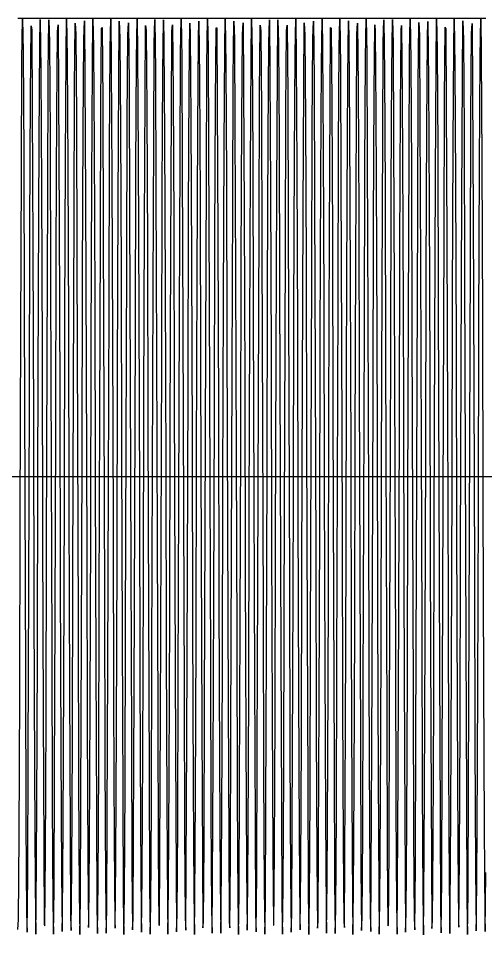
# Model space of a CAD drawing. Header units: metres. Extents: x 5 to 509, y -1 to 159.
# Drawn here: x 468.2 to 476.36, y 95 to 111 of the extents above; entities that cross this region are included whole.
import ezdxf

# ---------------------------------------------------------------- set-up
doc = ezdxf.new("R2010")
doc.units = ezdxf.units.M
doc.linetypes.add('DASHED', pattern=[0.6, 0.35, -0.25])
doc.layers.add('BASE', color=8, linetype='Continuous')
doc.layers.add('WAVE', color=7, linetype='Continuous')

msp = doc.modelspace()

# ---------------------------------------------------------------- linework, layer by layer
at = {"layer": 'BASE'}
msp.add_line((29, 103), (501, 103), dxfattribs=at)
at = {"layer": 'WAVE', "linetype": 'DASHED'}
msp.add_lwpolyline([(468.189, 111), (468.199, 111), (468.209, 111), (468.219, 111), (468.229, 111), (468.239, 111), (468.249, 111), (468.259, 111), (468.269, 111), (468.279, 111), (468.289, 111), (468.299, 111), (468.309, 111), (468.319, 111), (468.329, 111), (468.339, 111), (468.349, 111), (468.359, 111), (468.369, 111), (468.379, 111), (468.389, 111), (468.399, 111), (468.409, 111), (468.419, 111), (468.429, 111), (468.439, 111), (468.449, 111), (468.459, 111), (468.469, 111), (468.479, 111), (468.489, 111), (468.499, 111), (468.509, 111), (468.519, 111), (468.529, 111), (468.539, 111), (468.549, 111), (468.559, 111), (468.569, 111), (468.579, 111), (468.589, 111), (468.599, 111), (468.609, 111), (468.619, 111), (468.629, 111), (468.639, 111), (468.649, 111), (468.659, 111), (468.669, 111), (468.679, 111), (468.689, 111), (468.699, 111), (468.709, 111), (468.719, 111), (468.729, 111), (468.739, 111), (468.749, 111), (468.759, 111), (468.769, 111), (468.779, 111), (468.789, 111), (468.799, 111), (468.809, 111), (468.819, 111), (468.829, 111), (468.839, 111), (468.849, 111), (468.859, 111), (468.869, 111), (468.879, 111), (468.889, 111), (468.899, 111), (468.909, 111), (468.919, 111), (468.929, 111), (468.939, 111), (468.949, 111), (468.959, 111), (468.969, 111), (468.979, 111), (468.989, 111), (468.999, 111), (469.009, 111), (469.019, 111), (469.029, 111), (469.039, 111), (469.049, 111), (469.059, 111), (469.069, 111), (469.079, 111), (469.089, 111), (469.099, 111), (469.109, 111), (469.119, 111), (469.129, 111), (469.139, 111), (469.149, 111), (469.159, 111), (469.169, 111), (469.179, 111), (469.189, 111), (469.199, 111), (469.209, 111), (469.219, 111), (469.229, 111), (469.239, 111), (469.249, 111), (469.259, 111), (469.269, 111), (469.279, 111), (469.289, 111), (469.299, 111), (469.309, 111), (469.319, 111), (469.329, 111), (469.339, 111), (469.349, 111), (469.359, 111), (469.369, 111), (469.379, 111), (469.389, 111), (469.399, 111), (469.409, 111), (469.419, 111), (469.429, 111), (469.439, 111), (469.449, 111), (469.459, 111), (469.469, 111), (469.479, 111), (469.489, 111), (469.499, 111), (469.509, 111), (469.519, 111), (469.529, 111), (469.539, 111), (469.549, 111), (469.559, 111), (469.569, 111), (469.579, 111), (469.589, 111), (469.599, 111), (469.609, 111), (469.619, 111), (469.629, 111), (469.639, 111), (469.649, 111), (469.659, 111), (469.669, 111), (469.679, 111), (469.689, 111), (469.699, 111), (469.709, 111), (469.719, 111), (469.729, 111), (469.739, 111), (469.749, 111), (469.759, 111), (469.769, 111), (469.779, 111), (469.789, 111), (469.799, 111), (469.809, 111), (469.819, 111), (469.829, 111), (469.839, 111), (469.849, 111), (469.859, 111), (469.869, 111), (469.879, 111), (469.889, 111), (469.899, 111), (469.909, 111), (469.919, 111), (469.929, 111), (469.939, 111), (469.949, 111), (469.959, 111), (469.969, 111), (469.979, 111), (469.989, 111), (469.999, 111), (470.009, 111), (470.019, 111), (470.029, 111), (470.039, 111), (470.049, 111), (470.059, 111), (470.069, 111), (470.079, 111), (470.089, 111), (470.099, 111), (470.109, 111), (470.119, 111), (470.129, 111), (470.139, 111), (470.149, 111), (470.159, 111), (470.169, 111), (470.179, 111), (470.189, 111), (470.199, 111), (470.209, 111), (470.219, 111), (470.229, 111), (470.239, 111), (470.249, 111), (470.259, 111), (470.269, 111), (470.279, 111), (470.289, 111), (470.299, 111), (470.309, 111), (470.319, 111), (470.329, 111), (470.339, 111), (470.349, 111), (470.359, 111), (470.369, 111), (470.379, 111), (470.389, 111), (470.399, 111), (470.409, 111), (470.419, 111), (470.429, 111), (470.439, 111), (470.449, 111), (470.459, 111), (470.469, 111), (470.479, 111), (470.489, 111), (470.499, 111), (470.509, 111), (470.519, 111), (470.529, 111), (470.539, 111), (470.549, 111), (470.559, 111), (470.569, 111), (470.579, 111), (470.589, 111), (470.599, 111), (470.609, 111), (470.619, 111), (470.629, 111), (470.639, 111), (470.649, 111), (470.659, 111), (470.669, 111), (470.679, 111), (470.689, 111), (470.699, 111), (470.709, 111), (470.719, 111), (470.729, 111), (470.739, 111), (470.749, 111), (470.759, 111), (470.769, 111), (470.779, 111), (470.789, 111), (470.799, 111), (470.809, 111), (470.819, 111), (470.829, 111), (470.839, 111), (470.849, 111), (470.859, 111), (470.869, 111), (470.879, 111), (470.889, 111), (470.899, 111), (470.909, 111), (470.919, 111), (470.929, 111), (470.939, 111), (470.949, 111), (470.959, 111), (470.969, 111), (470.979, 111), (470.989, 111), (470.999, 111), (471.009, 111), (471.019, 111), (471.029, 111), (471.039, 111), (471.049, 111), (471.059, 111), (471.069, 111), (471.079, 111), (471.089, 111), (471.099, 111), (471.109, 111), (471.119, 111), (471.129, 111), (471.139, 111), (471.149, 111), (471.159, 111), (471.169, 111), (471.179, 111), (471.189, 111), (471.199, 111), (471.209, 111), (471.219, 111), (471.229, 111), (471.239, 111), (471.249, 111), (471.259, 111), (471.269, 111), (471.279, 111), (471.289, 111), (471.299, 111), (471.309, 111), (471.319, 111), (471.329, 111), (471.339, 111), (471.349, 111), (471.359, 111), (471.369, 111), (471.379, 111), (471.389, 111), (471.399, 111), (471.409, 111), (471.419, 111), (471.429, 111), (471.439, 111), (471.449, 111), (471.459, 111), (471.469, 111), (471.479, 111), (471.489, 111), (471.499, 111), (471.509, 111), (471.519, 111), (471.529, 111), (471.539, 111), (471.549, 111), (471.559, 111), (471.569, 111), (471.579, 111), (471.589, 111), (471.599, 111), (471.609, 111), (471.619, 111), (471.629, 111), (471.639, 111), (471.649, 111), (471.659, 111), (471.669, 111), (471.679, 111), (471.689, 111), (471.699, 111), (471.709, 111), (471.719, 111), (471.729, 111), (471.739, 111), (471.749, 111), (471.759, 111), (471.769, 111), (471.779, 111), (471.789, 111), (471.799, 111), (471.809, 111), (471.819, 111), (471.829, 111), (471.839, 111), (471.849, 111), (471.859, 111), (471.869, 111), (471.879, 111), (471.889, 111), (471.899, 111), (471.909, 111), (471.919, 111), (471.929, 111), (471.939, 111), (471.949, 111), (471.959, 111), (471.969, 111), (471.979, 111), (471.989, 111), (471.999, 111), (472.009, 111), (472.019, 111), (472.029, 111), (472.039, 111), (472.049, 111), (472.059, 111), (472.069, 111), (472.079, 111), (472.089, 111), (472.099, 111), (472.109, 111), (472.119, 111), (472.129, 111), (472.139, 111), (472.149, 111), (472.159, 111), (472.169, 111), (472.179, 111), (472.189, 111), (472.199, 111), (472.209, 111), (472.219, 111), (472.229, 111), (472.239, 111), (472.249, 111), (472.259, 111), (472.269, 111), (472.279, 111), (472.289, 111), (472.299, 111), (472.309, 111), (472.319, 111), (472.329, 111), (472.339, 111), (472.349, 111), (472.359, 111), (472.369, 111), (472.379, 111), (472.389, 111), (472.399, 111), (472.409, 111), (472.419, 111), (472.429, 111), (472.439, 111), (472.449, 111), (472.459, 111), (472.469, 111), (472.479, 111), (472.489, 111), (472.499, 111), (472.509, 111), (472.519, 111), (472.529, 111), (472.539, 111), (472.549, 111), (472.559, 111), (472.569, 111), (472.579, 111), (472.589, 111), (472.599, 111), (472.609, 111), (472.619, 111), (472.629, 111), (472.639, 111), (472.649, 111), (472.659, 111), (472.669, 111), (472.679, 111), (472.689, 111), (472.699, 111), (472.709, 111), (472.719, 111), (472.729, 111), (472.739, 111), (472.749, 111), (472.759, 111), (472.769, 111), (472.779, 111), (472.789, 111), (472.799, 111), (472.809, 111), (472.819, 111), (472.829, 111), (472.839, 111), (472.849, 111), (472.859, 111), (472.869, 111), (472.879, 111), (472.889, 111), (472.899, 111), (472.909, 111), (472.919, 111), (472.929, 111), (472.939, 111), (472.949, 111), (472.959, 111), (472.969, 111), (472.979, 111), (472.989, 111), (472.999, 111), (473.009, 111), (473.019, 111), (473.029, 111), (473.039, 111), (473.049, 111), (473.059, 111), (473.069, 111), (473.079, 111), (473.089, 111), (473.099, 111), (473.109, 111), (473.119, 111), (473.129, 111), (473.139, 111), (473.149, 111), (473.159, 111), (473.169, 111), (473.179, 111), (473.189, 111), (473.199, 111), (473.209, 111), (473.219, 111), (473.229, 111), (473.239, 111), (473.249, 111), (473.259, 111), (473.269, 111), (473.279, 111), (473.289, 111), (473.299, 111), (473.309, 111), (473.319, 111), (473.329, 111), (473.339, 111), (473.349, 111), (473.359, 111), (473.369, 111), (473.379, 111), (473.389, 111), (473.399, 111), (473.409, 111), (473.419, 111), (473.429, 111), (473.439, 111), (473.449, 111), (473.459, 111), (473.469, 111), (473.479, 111), (473.489, 111), (473.499, 111), (473.509, 111), (473.519, 111), (473.529, 111), (473.539, 111), (473.549, 111), (473.559, 111), (473.569, 111), (473.579, 111), (473.589, 111), (473.599, 111), (473.609, 111), (473.619, 111), (473.629, 111), (473.639, 111), (473.649, 111), (473.659, 111), (473.669, 111), (473.679, 111), (473.689, 111), (473.699, 111), (473.709, 111), (473.719, 111), (473.729, 111), (473.739, 111), (473.749, 111), (473.759, 111), (473.769, 111), (473.779, 111), (473.789, 111), (473.799, 111), (473.809, 111), (473.819, 111), (473.829, 111), (473.839, 111), (473.849, 111), (473.859, 111), (473.869, 111), (473.879, 111), (473.889, 111), (473.899, 111), (473.909, 111), (473.919, 111), (473.929, 111), (473.939, 111), (473.949, 111), (473.959, 111), (473.969, 111), (473.979, 111), (473.989, 111), (473.999, 111), (474.009, 111), (474.019, 111), (474.029, 111), (474.039, 111), (474.049, 111), (474.059, 111), (474.069, 111), (474.079, 111), (474.089, 111), (474.099, 111), (474.109, 111), (474.119, 111), (474.129, 111), (474.139, 111), (474.149, 111), (474.159, 111), (474.169, 111), (474.179, 111), (474.189, 111), (474.199, 111), (474.209, 111), (474.219, 111), (474.229, 111), (474.239, 111), (474.249, 111), (474.259, 111), (474.269, 111), (474.279, 111), (474.289, 111), (474.299, 111), (474.309, 111), (474.319, 111), (474.329, 111), (474.339, 111), (474.349, 111), (474.359, 111), (474.369, 111), (474.379, 111), (474.389, 111), (474.399, 111), (474.409, 111), (474.419, 111), (474.429, 111), (474.439, 111), (474.449, 111), (474.459, 111), (474.469, 111), (474.479, 111), (474.489, 111), (474.499, 111), (474.509, 111), (474.519, 111), (474.529, 111), (474.539, 111), (474.549, 111), (474.559, 111), (474.569, 111), (474.579, 111), (474.589, 111), (474.599, 111), (474.609, 111), (474.619, 111), (474.629, 111), (474.639, 111), (474.649, 111), (474.659, 111), (474.669, 111), (474.679, 111), (474.689, 111), (474.699, 111), (474.709, 111), (474.719, 111), (474.729, 111), (474.739, 111), (474.749, 111), (474.759, 111), (474.769, 111), (474.779, 111), (474.789, 111), (474.799, 111), (474.809, 111), (474.819, 111), (474.829, 111), (474.839, 111), (474.849, 111), (474.859, 111), (474.869, 111), (474.879, 111), (474.889, 111), (474.899, 111), (474.909, 111), (474.919, 111), (474.929, 111), (474.939, 111), (474.949, 111), (474.959, 111), (474.969, 111), (474.979, 111), (474.989, 111), (474.999, 111), (475.009, 111), (475.019, 111), (475.029, 111), (475.039, 111), (475.049, 111), (475.059, 111), (475.069, 111), (475.079, 111), (475.089, 111), (475.099, 111), (475.109, 111), (475.119, 111), (475.129, 111), (475.139, 111), (475.149, 111), (475.159, 111), (475.169, 111), (475.179, 111), (475.189, 111), (475.199, 111), (475.209, 111), (475.219, 111), (475.229, 111), (475.239, 111), (475.249, 111), (475.259, 111), (475.269, 111), (475.279, 111), (475.289, 111), (475.299, 111), (475.309, 111), (475.319, 111), (475.329, 111), (475.339, 111), (475.349, 111), (475.359, 111), (475.369, 111), (475.379, 111), (475.389, 111), (475.399, 111), (475.409, 111), (475.419, 111), (475.429, 111), (475.439, 111), (475.449, 111), (475.459, 111), (475.469, 111), (475.479, 111), (475.489, 111), (475.499, 111), (475.509, 111), (475.519, 111), (475.529, 111), (475.539, 111), (475.549, 111), (475.559, 111), (475.569, 111), (475.579, 111), (475.589, 111), (475.599, 111), (475.609, 111), (475.619, 111), (475.629, 111), (475.639, 111), (475.649, 111), (475.659, 111), (475.669, 111), (475.679, 111), (475.689, 111), (475.699, 111), (475.709, 111), (475.719, 111), (475.729, 111), (475.739, 111), (475.749, 111), (475.759, 111), (475.769, 111), (475.779, 111), (475.789, 111), (475.799, 111), (475.809, 111), (475.819, 111), (475.829, 111), (475.839, 111), (475.849, 111), (475.859, 111), (475.869, 111), (475.879, 111), (475.889, 111), (475.899, 111), (475.909, 111), (475.919, 111), (475.929, 111), (475.939, 111), (475.949, 111), (475.959, 111), (475.969, 111), (475.979, 111), (475.989, 111), (475.999, 111), (476.009, 111), (476.019, 111), (476.029, 111), (476.039, 111), (476.049, 111), (476.059, 111), (476.069, 111), (476.079, 111), (476.089, 111), (476.099, 111), (476.109, 111), (476.119, 111), (476.129, 111), (476.139, 111), (476.149, 111), (476.159, 111), (476.169, 111), (476.179, 111), (476.189, 111), (476.199, 111), (476.209, 111), (476.219, 111), (476.229, 111), (476.239, 111), (476.249, 111), (476.259, 111), (476.269, 111), (476.279, 111), (476.289, 111), (476.299, 111), (476.309, 111), (476.319, 111), (476.329, 111), (476.339, 111), (476.349, 111), (476.359, 111)], dxfattribs=at)
at = {"layer": 'WAVE'}
msp.add_lwpolyline([(468.189, 95.089), (468.199, 95.268), (468.209, 96.719), (468.219, 99.203), (468.229, 102.312), (468.239, 105.534), (468.249, 108.34), (468.259, 110.266), (468.269, 110.998), (468.279, 110.414), (468.289, 108.61), (468.299, 105.883), (468.309, 102.682), (468.319, 99.533), (468.329, 96.955), (468.339, 95.371), (468.349, 95.042), (468.359, 96.022), (468.369, 98.15), (468.379, 101.076), (468.389, 104.319), (468.399, 107.344), (468.409, 109.655), (468.419, 110.871), (468.429, 110.792), (468.439, 109.431), (468.449, 107.013), (468.459, 103.934), (468.469, 100.702), (468.479, 97.847), (468.489, 95.841), (468.499, 95.012), (468.509, 95.497), (468.519, 97.216), (468.529, 99.887), (468.539, 103.07), (468.549, 106.242), (468.559, 108.88), (468.569, 110.551), (468.579, 110.979), (468.589, 110.095), (468.599, 108.044), (468.609, 105.163), (468.619, 101.926), (468.629, 98.866), (468.639, 96.486), (468.649, 95.177), (468.659, 95.156), (468.669, 96.424), (468.679, 98.775), (468.689, 101.821), (468.699, 105.06), (468.709, 107.961), (468.719, 110.045), (468.729, 110.971), (468.739, 110.585), (468.749, 108.952), (468.759, 106.339), (468.769, 103.177), (468.779, 99.986), (468.789, 97.291), (468.799, 95.535), (468.809, 95.007), (468.819, 95.794), (468.829, 97.766), (468.839, 100.6), (468.849, 103.828), (468.859, 106.92), (468.869, 109.367), (468.879, 110.767), (468.889, 110.889), (468.899, 109.713), (468.909, 107.433), (468.919, 104.424), (468.929, 101.18), (468.939, 98.236), (468.949, 96.075), (468.959, 95.054), (468.969, 95.34), (468.979, 96.886), (468.989, 99.438), (468.999, 102.575), (469.009, 105.783), (469.019, 108.533), (469.029, 110.373), (469.039, 111), (469.049, 110.31), (469.059, 108.419), (469.069, 105.635), (469.079, 102.419), (469.089, 99.298), (469.099, 96.786), (469.109, 95.296), (469.119, 95.073), (469.129, 96.155), (469.139, 98.363), (469.149, 101.333), (469.159, 104.578), (469.169, 107.563), (469.179, 109.798), (469.189, 110.914), (469.199, 110.728), (469.209, 109.271), (469.219, 106.782), (469.229, 103.672), (469.239, 100.45), (469.249, 97.648), (469.259, 95.727), (469.269, 95.002), (469.279, 95.593), (469.289, 97.402), (469.299, 100.132), (469.309, 103.334), (469.319, 106.481), (469.329, 109.056), (469.339, 110.634), (469.349, 110.956), (469.359, 109.97), (469.369, 107.837), (469.379, 104.908), (469.389, 101.665), (469.399, 98.642), (469.409, 96.336), (469.419, 95.126), (469.429, 95.212), (469.439, 96.578), (469.449, 99.001), (469.459, 102.082), (469.469, 105.314), (469.479, 108.165), (469.489, 110.167), (469.499, 110.989), (469.509, 110.497), (469.519, 108.772), (469.529, 106.098), (469.539, 102.913), (469.549, 99.743), (469.559, 97.109), (469.569, 95.444), (469.579, 95.022), (469.589, 95.912), (469.599, 97.968), (469.609, 100.853), (469.619, 104.09), (469.629, 107.148), (469.639, 109.524), (469.649, 110.826), (469.659, 110.841), (469.669, 109.566), (469.679, 107.211), (469.689, 104.163), (469.699, 100.924), (469.709, 98.026), (469.719, 95.947), (469.729, 95.028), (469.739, 95.42), (469.749, 97.059), (469.759, 99.676), (469.769, 102.839), (469.779, 106.029), (469.789, 108.721), (469.799, 110.471), (469.809, 110.993), (469.819, 110.199), (469.829, 108.222), (469.839, 105.385), (469.849, 102.156), (469.859, 99.066), (469.869, 96.623), (469.879, 95.229), (469.889, 95.113), (469.899, 96.295), (469.909, 98.58), (469.919, 101.592), (469.929, 104.836), (469.939, 107.777), (469.949, 109.933), (469.959, 110.948), (469.969, 110.656), (469.979, 109.104), (469.989, 106.548), (469.999, 103.408), (470.009, 100.201), (470.019, 97.455), (470.029, 95.621), (470.039, 95.001), (470.049, 95.696), (470.059, 97.593), (470.069, 100.38), (470.079, 103.598), (470.089, 106.717), (470.099, 109.225), (470.109, 110.709), (470.119, 110.924), (470.129, 109.836), (470.139, 107.624), (470.149, 104.651), (470.159, 101.406), (470.169, 98.423), (470.179, 96.194), (470.189, 95.084), (470.199, 95.276), (470.209, 96.739), (470.219, 99.232), (470.229, 102.345), (470.239, 105.565), (470.249, 108.364), (470.259, 110.28), (470.269, 110.999), (470.279, 110.401), (470.289, 108.586), (470.299, 105.853), (470.309, 102.649), (470.319, 99.504), (470.329, 96.934), (470.339, 95.361), (470.349, 95.046), (470.359, 96.038), (470.369, 98.176), (470.379, 101.108), (470.389, 104.351), (470.399, 107.371), (470.409, 109.673), (470.419, 110.877), (470.429, 110.785), (470.439, 109.412), (470.449, 106.985), (470.459, 103.902), (470.469, 100.67), (470.479, 97.822), (470.489, 95.826), (470.499, 95.01), (470.509, 95.508), (470.519, 97.239), (470.529, 99.918), (470.539, 103.103), (470.549, 106.272), (470.559, 108.902), (470.569, 110.561), (470.579, 110.977), (470.589, 110.08), (470.599, 108.019), (470.609, 105.132), (470.619, 101.894), (470.629, 98.838), (470.639, 96.467), (470.649, 95.17), (470.659, 95.162), (470.669, 96.443), (470.679, 98.803), (470.689, 101.853), (470.699, 105.092), (470.709, 107.986), (470.719, 110.061), (470.729, 110.974), (470.739, 110.575), (470.749, 108.93), (470.759, 106.309), (470.769, 103.145), (470.779, 99.956), (470.789, 97.268), (470.799, 95.523), (470.809, 95.008), (470.819, 95.808), (470.829, 97.791), (470.839, 100.631), (470.849, 103.86), (470.859, 106.949), (470.869, 109.387), (470.879, 110.775), (470.889, 110.884), (470.899, 109.696), (470.909, 107.406), (470.919, 104.392), (470.929, 101.148), (470.939, 98.21), (470.949, 96.059), (470.959, 95.05), (470.969, 95.349), (470.979, 96.907), (470.989, 99.467), (470.999, 102.608), (471.009, 105.814), (471.019, 108.557), (471.029, 110.385), (471.039, 110.999), (471.049, 110.297), (471.059, 108.395), (471.069, 105.605), (471.079, 102.386), (471.089, 99.269), (471.099, 96.765), (471.109, 95.287), (471.119, 95.078), (471.129, 96.172), (471.139, 98.389), (471.149, 101.365), (471.159, 104.61), (471.169, 107.59), (471.179, 109.815), (471.189, 110.918), (471.199, 110.72), (471.209, 109.251), (471.219, 106.754), (471.229, 103.639), (471.239, 100.419), (471.249, 97.624), (471.259, 95.713), (471.269, 95.001), (471.279, 95.605), (471.289, 97.425), (471.299, 100.163), (471.309, 103.367), (471.319, 106.511), (471.329, 109.077), (471.339, 110.644), (471.349, 110.953), (471.359, 109.954), (471.369, 107.811), (471.379, 104.876), (471.389, 101.633), (471.399, 98.615), (471.409, 96.318), (471.419, 95.121), (471.429, 95.219), (471.439, 96.598), (471.449, 99.03), (471.459, 102.115), (471.469, 105.345), (471.479, 108.19), (471.489, 110.181), (471.499, 110.991), (471.509, 110.486), (471.519, 108.75), (471.529, 106.067), (471.539, 102.881), (471.549, 99.713), (471.559, 97.087), (471.569, 95.433), (471.579, 95.024), (471.589, 95.927), (471.599, 97.994), (471.609, 100.884), (471.619, 104.122), (471.629, 107.176), (471.639, 109.543), (471.649, 110.833), (471.659, 110.835), (471.669, 109.548), (471.679, 107.183), (471.689, 104.131), (471.699, 100.893), (471.709, 98.001), (471.719, 95.931), (471.729, 95.025), (471.739, 95.43), (471.749, 97.081), (471.759, 99.705), (471.769, 102.872), (471.779, 106.059), (471.789, 108.743), (471.799, 110.483), (471.809, 110.991), (471.819, 110.185), (471.829, 108.197), (471.839, 105.354), (471.849, 102.123), (471.859, 99.037), (471.869, 96.603), (471.879, 95.221), (471.889, 95.119), (471.899, 96.313), (471.909, 98.608), (471.919, 101.624), (471.929, 104.868), (471.939, 107.804), (471.949, 109.949), (471.959, 110.952), (471.969, 110.646), (471.979, 109.083), (471.989, 106.519), (471.999, 103.376), (472.009, 100.171), (472.019, 97.432), (472.029, 95.608), (472.039, 95.001), (472.049, 95.71), (472.059, 97.618), (472.069, 100.411), (472.079, 103.63), (472.089, 106.746), (472.099, 109.245), (472.109, 110.717), (472.119, 110.92), (472.129, 109.819), (472.139, 107.597), (472.149, 104.619), (472.159, 101.374), (472.169, 98.397), (472.179, 96.177), (472.189, 95.079), (472.199, 95.285), (472.209, 96.759), (472.219, 99.261), (472.229, 102.377), (472.239, 105.596), (472.249, 108.388), (472.259, 110.293), (472.269, 110.999), (472.279, 110.389), (472.289, 108.563), (472.299, 105.822), (472.309, 102.617), (472.319, 99.475), (472.329, 96.912), (472.339, 95.352), (472.349, 95.049), (472.359, 96.054), (472.369, 98.202), (472.379, 101.14), (472.389, 104.383), (472.399, 107.399), (472.409, 109.691), (472.419, 110.882), (472.429, 110.777), (472.439, 109.392), (472.449, 106.956), (472.459, 103.869), (472.469, 100.639), (472.479, 97.798), (472.489, 95.812), (472.499, 95.008), (472.509, 95.52), (472.519, 97.262), (472.529, 99.948), (472.539, 103.136), (472.549, 106.301), (472.559, 108.924), (472.569, 110.572), (472.579, 110.974), (472.589, 110.065), (472.599, 107.993), (472.609, 105.1), (472.619, 101.862), (472.629, 98.81), (472.639, 96.448), (472.649, 95.164), (472.659, 95.169), (472.669, 96.462), (472.679, 98.831), (472.689, 101.885), (472.699, 105.123), (472.709, 108.012), (472.719, 110.076), (472.729, 110.976), (472.739, 110.564), (472.749, 108.908), (472.759, 106.28), (472.769, 103.112), (472.779, 99.926), (472.789, 97.245), (472.799, 95.511), (472.809, 95.01), (472.819, 95.822), (472.829, 97.816), (472.839, 100.662), (472.849, 103.893), (472.859, 106.977), (472.869, 109.407), (472.879, 110.783), (472.889, 110.878), (472.899, 109.678), (472.909, 107.379), (472.919, 104.359), (472.929, 101.116), (472.939, 98.183), (472.949, 96.043), (472.959, 95.046), (472.969, 95.359), (472.979, 96.928), (472.989, 99.496), (472.999, 102.641), (473.009, 105.844), (473.019, 108.58), (473.029, 110.398), (473.039, 110.999), (473.049, 110.284), (473.059, 108.37), (473.069, 105.574), (473.079, 102.354), (473.089, 99.24), (473.099, 96.745), (473.109, 95.278), (473.119, 95.083), (473.129, 96.189), (473.139, 98.416), (473.149, 101.397), (473.159, 104.642), (473.169, 107.617), (473.179, 109.832), (473.189, 110.923), (473.199, 110.711), (473.209, 109.23), (473.219, 106.725), (473.229, 103.606), (473.239, 100.388), (473.249, 97.6), (473.259, 95.7), (473.269, 95.001), (473.279, 95.617), (473.289, 97.449), (473.299, 100.193), (473.309, 103.399), (473.319, 106.54), (473.329, 109.098), (473.339, 110.653), (473.349, 110.949), (473.359, 109.937), (473.369, 107.784), (473.379, 104.844), (473.389, 101.601), (473.399, 98.588), (473.409, 96.3), (473.419, 95.115), (473.429, 95.227), (473.439, 96.617), (473.449, 99.058), (473.459, 102.147), (473.469, 105.376), (473.479, 108.215), (473.489, 110.195), (473.499, 110.992), (473.509, 110.474), (473.519, 108.727), (473.529, 106.037), (473.539, 102.848), (473.549, 99.684), (473.559, 97.065), (473.569, 95.423), (473.579, 95.027), (473.589, 95.943), (473.599, 98.019), (473.609, 100.916), (473.619, 104.155), (473.629, 107.204), (473.639, 109.561), (473.649, 110.839), (473.659, 110.828), (473.669, 109.529), (473.679, 107.156), (473.689, 104.099), (473.699, 100.861), (473.709, 97.975), (473.719, 95.916), (473.729, 95.022), (473.739, 95.441), (473.749, 97.103), (473.759, 99.735), (473.769, 102.904), (473.779, 106.089), (473.789, 108.766), (473.799, 110.494), (473.809, 110.99), (473.819, 110.171), (473.829, 108.172), (473.839, 105.322), (473.849, 102.091), (473.859, 99.009), (473.869, 96.583), (473.879, 95.214), (473.889, 95.125), (473.899, 96.331), (473.909, 98.635), (473.919, 101.657), (473.929, 104.899), (473.939, 107.83), (473.949, 109.965), (473.959, 110.955), (473.969, 110.636), (473.979, 109.061), (473.989, 106.489), (473.999, 103.343), (474.009, 100.14), (474.019, 97.408), (474.029, 95.596), (474.039, 95.002), (474.049, 95.723), (474.059, 97.642), (474.069, 100.442), (474.079, 103.663), (474.089, 106.775), (474.099, 109.266), (474.109, 110.726), (474.119, 110.915), (474.129, 109.802), (474.139, 107.57), (474.149, 104.587), (474.159, 101.342), (474.169, 98.37), (474.179, 96.16), (474.189, 95.075), (474.199, 95.293), (474.209, 96.78), (474.219, 99.29), (474.229, 102.41), (474.239, 105.627), (474.249, 108.412), (474.259, 110.307), (474.269, 111), (474.279, 110.376), (474.289, 108.539), (474.299, 105.791), (474.309, 102.584), (474.319, 99.445), (474.329, 96.891), (474.339, 95.342), (474.349, 95.053), (474.359, 96.071), (474.369, 98.229), (474.379, 101.171), (474.389, 104.415), (474.399, 107.426), (474.409, 109.709), (474.419, 110.888), (474.429, 110.769), (474.439, 109.373), (474.449, 106.928), (474.459, 103.837), (474.469, 100.608), (474.479, 97.773), (474.489, 95.797), (474.499, 95.007), (474.509, 95.531), (474.519, 97.285), (474.529, 99.978), (474.539, 103.168), (474.549, 106.331), (474.559, 108.946), (474.569, 110.583), (474.579, 110.972), (474.589, 110.05), (474.599, 107.968), (474.609, 105.069), (474.619, 101.829), (474.629, 98.782), (474.639, 96.429), (474.649, 95.157), (474.659, 95.175), (474.669, 96.481), (474.679, 98.858), (474.689, 101.918), (474.699, 105.155), (474.709, 108.037), (474.719, 110.091), (474.729, 110.979), (474.739, 110.554), (474.749, 108.886), (474.759, 106.25), (474.769, 103.079), (474.779, 99.895), (474.789, 97.223), (474.799, 95.5), (474.809, 95.011), (474.819, 95.837), (474.829, 97.841), (474.839, 100.693), (474.849, 103.925), (474.859, 107.005), (474.869, 109.426), (474.879, 110.79), (474.889, 110.872), (474.899, 109.66), (474.909, 107.351), (474.919, 104.327), (474.929, 101.085), (474.939, 98.157), (474.949, 96.027), (474.959, 95.043), (474.969, 95.368), (474.979, 96.949), (474.989, 99.526), (474.999, 102.673), (475.009, 105.875), (475.019, 108.604), (475.029, 110.41), (475.039, 110.998), (475.049, 110.27), (475.059, 108.346), (475.069, 105.543), (475.079, 102.321), (475.089, 99.211), (475.099, 96.724), (475.109, 95.27), (475.119, 95.087), (475.129, 96.206), (475.139, 98.443), (475.149, 101.429), (475.159, 104.674), (475.169, 107.643), (475.179, 109.849), (475.189, 110.928), (475.199, 110.702), (475.209, 109.21), (475.219, 106.696), (475.229, 103.574), (475.239, 100.357), (475.249, 97.576), (475.259, 95.687), (475.269, 95), (475.279, 95.63), (475.289, 97.472), (475.299, 100.224), (475.309, 103.432), (475.319, 106.569), (475.329, 109.119), (475.339, 110.663), (475.349, 110.945), (475.359, 109.921), (475.369, 107.758), (475.379, 104.813), (475.389, 101.569), (475.399, 98.56), (475.409, 96.282), (475.419, 95.11), (475.429, 95.235), (475.439, 96.637), (475.449, 99.086), (475.459, 102.18), (475.469, 105.408), (475.479, 108.24), (475.489, 110.21), (475.499, 110.994), (475.509, 110.463), (475.519, 108.704), (475.529, 106.007), (475.539, 102.815), (475.549, 99.654), (475.559, 97.043), (475.569, 95.412), (475.579, 95.03), (475.589, 95.958), (475.599, 98.045), (475.609, 100.947), (475.619, 104.187), (475.629, 107.231), (475.639, 109.58), (475.649, 110.846), (475.659, 110.821), (475.669, 109.51), (475.679, 107.128), (475.689, 104.066), (475.699, 100.83), (475.709, 97.95), (475.719, 95.901), (475.729, 95.02), (475.739, 95.452), (475.749, 97.125), (475.759, 99.765), (475.769, 102.937), (475.779, 106.12), (475.789, 108.789), (475.799, 110.506), (475.809, 110.988), (475.819, 110.156), (475.829, 108.147), (475.839, 105.291), (475.849, 102.058), (475.859, 98.981), (475.869, 96.564), (475.879, 95.206), (475.889, 95.131), (475.899, 96.349), (475.909, 98.662), (475.919, 101.689), (475.929, 104.931), (475.939, 107.856), (475.949, 109.981), (475.959, 110.959), (475.969, 110.627), (475.979, 109.04), (475.989, 106.46), (475.999, 103.31), (476.009, 100.11), (476.019, 97.385), (476.029, 95.584), (476.039, 95.002), (476.049, 95.737), (476.059, 97.666), (476.069, 100.473), (476.079, 103.695), (476.089, 106.803), (476.099, 109.286), (476.109, 110.734), (476.119, 110.91), (476.129, 109.785), (476.139, 107.544), (476.149, 104.555), (476.159, 101.31), (476.169, 98.343), (476.179, 96.143), (476.189, 95.07), (476.199, 95.302), (476.209, 96.801), (476.219, 99.319), (476.229, 102.442), (476.239, 105.658), (476.249, 108.436), (476.259, 110.32), (476.269, 111), (476.279, 110.364), (476.289, 108.516), (476.299, 105.761), (476.309, 102.552), (476.319, 99.416), (476.329, 96.87), (476.339, 95.333), (476.349, 95.057), (476.359, 96.087)], dxfattribs=at)

doc.saveas('drawing.dxf')
